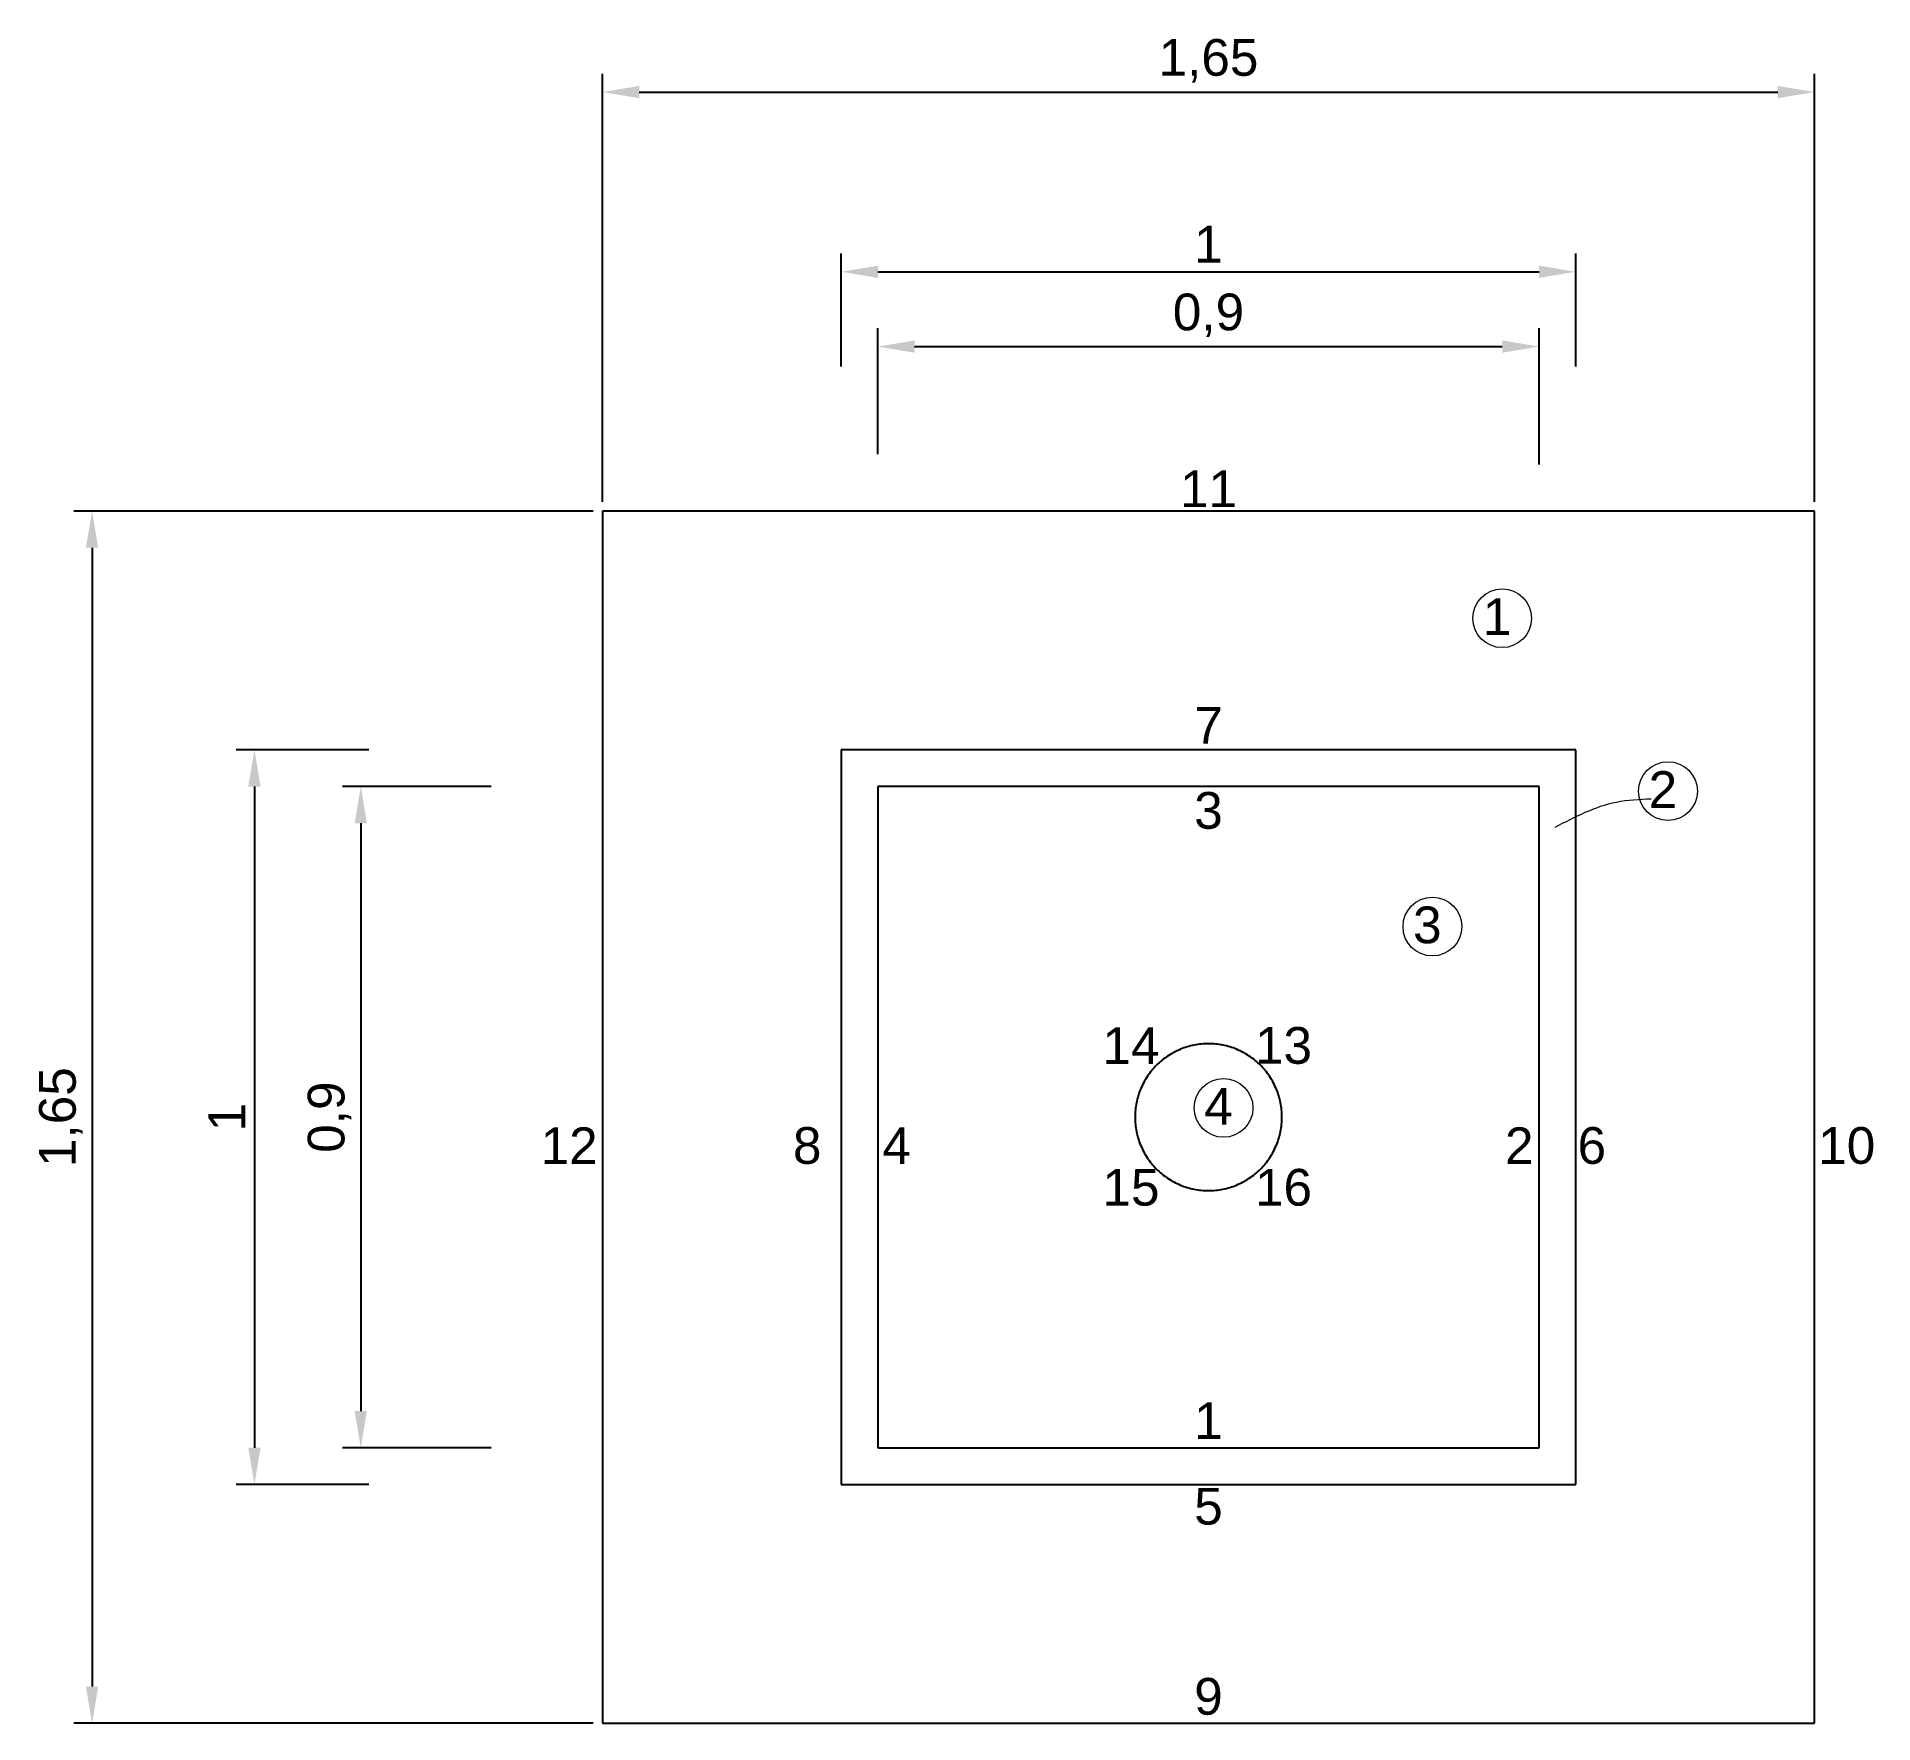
# Model space of a CAD drawing. Header units: millimetres. Extents: x -1.1 to 1.4, y -0.33 to 1.97.
import ezdxf

# ---------------------------------------------------------------- set-up
doc = ezdxf.new("R2010")
doc.units = ezdxf.units.MM
for name, color, linetype in [('1', 1, 'Continuous'), ('10', 10, 'Continuous'), ('11', 11, 'Continuous'), ('12', 12, 'Continuous'), ('13', 13, 'Continuous'), ('14', 14, 'Continuous'), ('15', 15, 'Continuous'), ('16', 16, 'Continuous'), ('2', 2, 'Continuous'), ('3', 3, 'Continuous'), ('4', 4, 'Continuous'), ('5', 5, 'Continuous'), ('6', 6, 'Continuous'), ('7', 7, 'Continuous'), ('8', 8, 'Continuous'), ('9', 9, 'Continuous')]:
    doc.layers.add(name, color=color, linetype=linetype)
doc.layers.add('DIMENSION', color=162, linetype='Continuous', lineweight=15)
doc.styles.get("Standard").update_dxf_attribs({"font": 'arial.ttf'})
doc.dimstyles.new('ISO-25', dxfattribs={"dimtxt": 2.5, "dimasz": 2.5, "dimexe": 1.25, "dimexo": 0.625, "dimtad": 1, "dimtxsty": 'Standard', "dimcen": 2.5, "dimadec": 0, "dimazin": 0, "dimtfac": 1, "dimtmove": 0, "dimatfit": 3, "dimfxl": 1, "dimarcsym": 0})

# ---------------------------------------------------------------- blocks, each defined once
blk = doc.blocks.new('*D6')
at = {"layer": 'Defpoints', "color": 0}
for p in [(1.325, 1.8953), (-0.325, 1.325), (1.325, 1.325)]:
    blk.add_point(p, dxfattribs=at)
at = {"layer": 'DIMENSION', "color": 0, "lineweight": -2}
for p, q in [((-0.325, 1.3375), (-0.325, 1.9203)), ((1.325, 1.3375), (1.325, 1.9203)), ((-0.275, 1.8953), (1.275, 1.8953))]:
    blk.add_line(p, q, dxfattribs=at)
at = {"layer": 'DIMENSION', "color": 0}
for points in [[(-0.275, 1.9036), (-0.275, 1.8869), (-0.325, 1.8953)], [(1.275, 1.8869), (1.275, 1.9036), (1.325, 1.8953)]]:
    blk.add_solid(points, dxfattribs=at)
at = {"layer": 'DIMENSION', "color": 0, "insert": (0.5, 1.9378), "char_height": 0.05, "attachment_point": 5}
blk.add_mtext('1,65', dxfattribs=at)
blk = doc.blocks.new('*D7')
at = {"layer": 'Defpoints', "color": 0}
for p in [(-0.325, 1.325), (-1.0198, -0.325), (-0.325, -0.325)]:
    blk.add_point(p, dxfattribs=at)
at = {"layer": 'DIMENSION', "color": 0, "lineweight": -2}
for p, q in [((-0.3375, 1.325), (-1.0448, 1.325)), ((-1.0198, 1.275), (-1.0198, -0.275)), ((-0.3375, -0.325), (-1.0448, -0.325))]:
    blk.add_line(p, q, dxfattribs=at)
at = {"layer": 'DIMENSION', "color": 0}
for points in [[(-1.0115, 1.275), (-1.0282, 1.275), (-1.0198, 1.325)], [(-1.0282, -0.275), (-1.0115, -0.275), (-1.0198, -0.325)]]:
    blk.add_solid(points, dxfattribs=at)
at = {"layer": 'DIMENSION', "color": 0, "insert": (-1.0624, 0.5), "char_height": 0.05, "attachment_point": 5, "rotation": 90}
blk.add_mtext('1,65', dxfattribs=at)
blk = doc.blocks.new('*D8')
at = {"layer": 'Defpoints', "color": 0}
for p in [(-0.6305, 1), (-0.7988, 0), (-0.6305, 0)]:
    blk.add_point(p, dxfattribs=at)
at = {"layer": 'DIMENSION', "color": 0, "lineweight": -2}
for p, q in [((-0.643, 1), (-0.8238, 1)), ((-0.7988, 0.95), (-0.7988, 0.05)), ((-0.643, 0), (-0.8238, 0))]:
    blk.add_line(p, q, dxfattribs=at)
at = {"layer": 'DIMENSION', "color": 0}
for points in [[(-0.7905, 0.95), (-0.8072, 0.95), (-0.7988, 1)], [(-0.8072, 0.05), (-0.7905, 0.05), (-0.7988, 0)]]:
    blk.add_solid(points, dxfattribs=at)
at = {"layer": 'DIMENSION', "color": 0, "insert": (-0.8364, 0.5), "char_height": 0.05, "attachment_point": 5, "rotation": 90}
blk.add_mtext('1', dxfattribs=at)
blk = doc.blocks.new('*D9')
at = {"layer": 'Defpoints', "color": 0}
for p in [(1, 1.6507), (0, 1.5092), (1, 1.5092)]:
    blk.add_point(p, dxfattribs=at)
at = {"layer": 'DIMENSION', "color": 0, "lineweight": -2}
for p, q in [((0, 1.5217), (0, 1.6757)), ((1, 1.5217), (1, 1.6757)), ((0.05, 1.6507), (0.95, 1.6507))]:
    blk.add_line(p, q, dxfattribs=at)
at = {"layer": 'DIMENSION', "color": 0}
for points in [[(0.05, 1.659), (0.05, 1.6424), (0, 1.6507)], [(0.95, 1.6424), (0.95, 1.659), (1, 1.6507)]]:
    blk.add_solid(points, dxfattribs=at)
at = {"layer": 'DIMENSION', "color": 0, "insert": (0.5, 1.6883), "char_height": 0.05, "attachment_point": 5}
blk.add_mtext('1', dxfattribs=at)
blk = doc.blocks.new('*D10')
at = {"layer": 'Defpoints', "color": 0}
for p in [(0.95, 1.5489), (0.05, 1.3899), (0.95, 1.3759)]:
    blk.add_point(p, dxfattribs=at)
at = {"layer": 'DIMENSION', "color": 0, "lineweight": -2}
for p, q in [((0.05, 1.4024), (0.05, 1.5739)), ((0.95, 1.3884), (0.95, 1.5739)), ((0.1, 1.5489), (0.9, 1.5489))]:
    blk.add_line(p, q, dxfattribs=at)
at = {"layer": 'DIMENSION', "color": 0}
for points in [[(0.1, 1.5572), (0.1, 1.5405), (0.05, 1.5489)], [(0.9, 1.5405), (0.9, 1.5572), (0.95, 1.5489)]]:
    blk.add_solid(points, dxfattribs=at)
at = {"layer": 'DIMENSION', "color": 0, "insert": (0.5, 1.5914), "char_height": 0.05, "attachment_point": 5}
blk.add_mtext('0,9', dxfattribs=at)
blk = doc.blocks.new('*D11')
at = {"layer": 'Defpoints', "color": 0}
for p in [(-0.4641, 0.95), (-0.654, 0.05), (-0.4641, 0.05)]:
    blk.add_point(p, dxfattribs=at)
at = {"layer": 'DIMENSION', "color": 0, "lineweight": -2}
for p, q in [((-0.4766, 0.95), (-0.679, 0.95)), ((-0.654, 0.9), (-0.654, 0.1)), ((-0.4766, 0.05), (-0.679, 0.05))]:
    blk.add_line(p, q, dxfattribs=at)
at = {"layer": 'DIMENSION', "color": 0}
for points in [[(-0.6457, 0.9), (-0.6624, 0.9), (-0.654, 0.95)], [(-0.6624, 0.1), (-0.6457, 0.1), (-0.654, 0.05)]]:
    blk.add_solid(points, dxfattribs=at)
at = {"layer": 'DIMENSION', "color": 0, "insert": (-0.6966, 0.5), "char_height": 0.05, "attachment_point": 5, "rotation": 90}
blk.add_mtext('0,9', dxfattribs=at)

msp = doc.modelspace()

# ---------------------------------------------------------------- linework, layer by layer
at = {"layer": '1'}
for p, q in [((0.05, 0.05), (0.0781, 0.05)), ((0.0781, 0.05), (0.1062, 0.05)), ((0.1062, 0.05), (0.1344, 0.05)), ((0.1344, 0.05), (0.1625, 0.05)), ((0.1625, 0.05), (0.1906, 0.05)), ((0.1906, 0.05), (0.2187, 0.05)), ((0.2187, 0.05), (0.2469, 0.05)), ((0.2469, 0.05), (0.275, 0.05)), ((0.275, 0.05), (0.3031, 0.05)), ((0.3031, 0.05), (0.3312, 0.05)), ((0.3312, 0.05), (0.3594, 0.05)), ((0.3594, 0.05), (0.3875, 0.05)), ((0.3875, 0.05), (0.4156, 0.05)), ((0.4156, 0.05), (0.4437, 0.05)), ((0.4437, 0.05), (0.4719, 0.05)), ((0.4719, 0.05), (0.5, 0.05)), ((0.5, 0.05), (0.5281, 0.05)), ((0.5281, 0.05), (0.5562, 0.05)), ((0.5562, 0.05), (0.5844, 0.05)), ((0.5844, 0.05), (0.6125, 0.05)), ((0.6125, 0.05), (0.6406, 0.05)), ((0.6406, 0.05), (0.6687, 0.05)), ((0.6687, 0.05), (0.6969, 0.05)), ((0.6969, 0.05), (0.725, 0.05)), ((0.725, 0.05), (0.7531, 0.05)), ((0.7531, 0.05), (0.7812, 0.05)), ((0.7812, 0.05), (0.8094, 0.05)), ((0.8094, 0.05), (0.8375, 0.05)), ((0.8375, 0.05), (0.8656, 0.05)), ((0.8656, 0.05), (0.8938, 0.05)), ((0.8938, 0.05), (0.9219, 0.05)), ((0.9219, 0.05), (0.95, 0.05))]:
    msp.add_line(p, q, dxfattribs=at)
at = {"layer": '10'}
for p, q in [((1.325, 1.2992), (1.325, 1.325)), ((1.325, 1.2734), (1.325, 1.2992)), ((1.325, 1.2477), (1.325, 1.2734)), ((1.325, 1.2219), (1.325, 1.2477)), ((1.325, 1.1961), (1.325, 1.2219)), ((1.325, 1.1703), (1.325, 1.1961)), ((1.325, 1.1445), (1.325, 1.1703)), ((1.325, 1.1187), (1.325, 1.1445)), ((1.325, 1.093), (1.325, 1.1187)), ((1.325, 1.0672), (1.325, 1.093)), ((1.325, 1.0414), (1.325, 1.0672)), ((1.325, 1.0156), (1.325, 1.0414)), ((1.325, 0.9898), (1.325, 1.0156)), ((1.325, 0.9641), (1.325, 0.9898)), ((1.325, 0.9383), (1.325, 0.9641)), ((1.325, 0.9125), (1.325, 0.9383)), ((1.325, 0.8867), (1.325, 0.9125)), ((1.325, 0.8609), (1.325, 0.8867)), ((1.325, 0.8352), (1.325, 0.8609)), ((1.325, 0.8094), (1.325, 0.8352)), ((1.325, 0.7836), (1.325, 0.8094)), ((1.325, 0.7578), (1.325, 0.7836)), ((1.325, 0.732), (1.325, 0.7578)), ((1.325, 0.7062), (1.325, 0.732)), ((1.325, 0.6805), (1.325, 0.7062)), ((1.325, 0.6547), (1.325, 0.6805)), ((1.325, 0.6289), (1.325, 0.6547)), ((1.325, 0.6031), (1.325, 0.6289)), ((1.325, 0.5773), (1.325, 0.6031)), ((1.325, 0.5516), (1.325, 0.5773)), ((1.325, 0.5258), (1.325, 0.5516)), ((1.325, 0.5), (1.325, 0.5258)), ((1.325, 0.4742), (1.325, 0.5)), ((1.325, 0.4484), (1.325, 0.4742)), ((1.325, 0.4227), (1.325, 0.4484)), ((1.325, 0.3969), (1.325, 0.4227)), ((1.325, 0.3711), (1.325, 0.3969)), ((1.325, 0.3453), (1.325, 0.3711)), ((1.325, 0.3195), (1.325, 0.3453)), ((1.325, 0.2937), (1.325, 0.3195)), ((1.325, 0.268), (1.325, 0.2937)), ((1.325, 0.2422), (1.325, 0.268)), ((1.325, 0.2164), (1.325, 0.2422)), ((1.325, 0.1906), (1.325, 0.2164)), ((1.325, 0.1648), (1.325, 0.1906)), ((1.325, 0.1391), (1.325, 0.1648)), ((1.325, 0.1133), (1.325, 0.1391)), ((1.325, 0.0875), (1.325, 0.1133)), ((1.325, 0.0617), (1.325, 0.0875)), ((1.325, 0.0359), (1.325, 0.0617)), ((1.325, 0.0102), (1.325, 0.0359)), ((1.325, -0.0156), (1.325, 0.0102)), ((1.325, -0.0414), (1.325, -0.0156)), ((1.325, -0.0672), (1.325, -0.0414)), ((1.325, -0.093), (1.325, -0.0672)), ((1.325, -0.1187), (1.325, -0.093)), ((1.325, -0.1445), (1.325, -0.1187)), ((1.325, -0.1703), (1.325, -0.1445)), ((1.325, -0.1961), (1.325, -0.1703)), ((1.325, -0.2219), (1.325, -0.1961)), ((1.325, -0.2477), (1.325, -0.2219)), ((1.325, -0.2734), (1.325, -0.2477)), ((1.325, -0.2992), (1.325, -0.2734)), ((1.325, -0.325), (1.325, -0.2992))]:
    msp.add_line(p, q, dxfattribs=at)
at = {"layer": '11'}
for p, q in [((-0.2992, 1.325), (-0.325, 1.325)), ((-0.2734, 1.325), (-0.2992, 1.325)), ((-0.2477, 1.325), (-0.2734, 1.325)), ((-0.2219, 1.325), (-0.2477, 1.325)), ((-0.1961, 1.325), (-0.2219, 1.325)), ((-0.1703, 1.325), (-0.1961, 1.325)), ((-0.1445, 1.325), (-0.1703, 1.325)), ((-0.1187, 1.325), (-0.1445, 1.325)), ((-0.093, 1.325), (-0.1187, 1.325)), ((-0.0672, 1.325), (-0.093, 1.325)), ((-0.0414, 1.325), (-0.0672, 1.325)), ((-0.0156, 1.325), (-0.0414, 1.325)), ((0.0102, 1.325), (-0.0156, 1.325)), ((0.0359, 1.325), (0.0102, 1.325)), ((0.0617, 1.325), (0.0359, 1.325)), ((0.0875, 1.325), (0.0617, 1.325)), ((0.1133, 1.325), (0.0875, 1.325)), ((0.1391, 1.325), (0.1133, 1.325)), ((0.1648, 1.325), (0.1391, 1.325)), ((0.1906, 1.325), (0.1648, 1.325)), ((0.2164, 1.325), (0.1906, 1.325)), ((0.2422, 1.325), (0.2164, 1.325)), ((0.268, 1.325), (0.2422, 1.325)), ((0.2937, 1.325), (0.268, 1.325)), ((0.3195, 1.325), (0.2937, 1.325)), ((0.3453, 1.325), (0.3195, 1.325)), ((0.3711, 1.325), (0.3453, 1.325)), ((0.3969, 1.325), (0.3711, 1.325)), ((0.4227, 1.325), (0.3969, 1.325)), ((0.4484, 1.325), (0.4227, 1.325)), ((0.4742, 1.325), (0.4484, 1.325)), ((0.5, 1.325), (0.4742, 1.325)), ((0.5258, 1.325), (0.5, 1.325)), ((0.5516, 1.325), (0.5258, 1.325)), ((0.5773, 1.325), (0.5516, 1.325)), ((0.6031, 1.325), (0.5773, 1.325)), ((0.6289, 1.325), (0.6031, 1.325)), ((0.6547, 1.325), (0.6289, 1.325)), ((0.6805, 1.325), (0.6547, 1.325)), ((0.7062, 1.325), (0.6805, 1.325)), ((0.732, 1.325), (0.7062, 1.325)), ((0.7578, 1.325), (0.732, 1.325)), ((0.7836, 1.325), (0.7578, 1.325)), ((0.8094, 1.325), (0.7836, 1.325)), ((0.8352, 1.325), (0.8094, 1.325)), ((0.8609, 1.325), (0.8352, 1.325)), ((0.8867, 1.325), (0.8609, 1.325)), ((0.9125, 1.325), (0.8867, 1.325)), ((0.9383, 1.325), (0.9125, 1.325)), ((0.9641, 1.325), (0.9383, 1.325)), ((0.9898, 1.325), (0.9641, 1.325)), ((1.0156, 1.325), (0.9898, 1.325)), ((1.0414, 1.325), (1.0156, 1.325)), ((1.0672, 1.325), (1.0414, 1.325)), ((1.093, 1.325), (1.0672, 1.325)), ((1.1187, 1.325), (1.093, 1.325)), ((1.1445, 1.325), (1.1187, 1.325)), ((1.1703, 1.325), (1.1445, 1.325)), ((1.1961, 1.325), (1.1703, 1.325)), ((1.2219, 1.325), (1.1961, 1.325)), ((1.2477, 1.325), (1.2219, 1.325)), ((1.2734, 1.325), (1.2477, 1.325)), ((1.2992, 1.325), (1.2734, 1.325)), ((1.325, 1.325), (1.2992, 1.325))]:
    msp.add_line(p, q, dxfattribs=at)
at = {"layer": '12'}
for p, q in [((-0.325, 1.325), (-0.325, 1.2992)), ((-0.325, 1.2992), (-0.325, 1.2734)), ((-0.325, 1.2734), (-0.325, 1.2477)), ((-0.325, 1.2477), (-0.325, 1.2219)), ((-0.325, 1.2219), (-0.325, 1.1961)), ((-0.325, 1.1961), (-0.325, 1.1703)), ((-0.325, 1.1703), (-0.325, 1.1445)), ((-0.325, 1.1445), (-0.325, 1.1187)), ((-0.325, 1.1187), (-0.325, 1.093)), ((-0.325, 1.093), (-0.325, 1.0672)), ((-0.325, 1.0672), (-0.325, 1.0414)), ((-0.325, 1.0414), (-0.325, 1.0156)), ((-0.325, 1.0156), (-0.325, 0.9898)), ((-0.325, 0.9898), (-0.325, 0.9641)), ((-0.325, 0.9641), (-0.325, 0.9383)), ((-0.325, 0.9383), (-0.325, 0.9125)), ((-0.325, 0.9125), (-0.325, 0.8867)), ((-0.325, 0.8867), (-0.325, 0.8609)), ((-0.325, 0.8609), (-0.325, 0.8352)), ((-0.325, 0.8352), (-0.325, 0.8094)), ((-0.325, 0.8094), (-0.325, 0.7836)), ((-0.325, 0.7836), (-0.325, 0.7578)), ((-0.325, 0.7578), (-0.325, 0.732)), ((-0.325, 0.732), (-0.325, 0.7062)), ((-0.325, 0.7062), (-0.325, 0.6805)), ((-0.325, 0.6805), (-0.325, 0.6547)), ((-0.325, 0.6547), (-0.325, 0.6289)), ((-0.325, 0.6289), (-0.325, 0.6031)), ((-0.325, 0.6031), (-0.325, 0.5773)), ((-0.325, 0.5773), (-0.325, 0.5516)), ((-0.325, 0.5516), (-0.325, 0.5258)), ((-0.325, 0.5258), (-0.325, 0.5)), ((-0.325, 0.5), (-0.325, 0.4742)), ((-0.325, 0.4742), (-0.325, 0.4484)), ((-0.325, 0.4484), (-0.325, 0.4227)), ((-0.325, 0.4227), (-0.325, 0.3969)), ((-0.325, 0.3969), (-0.325, 0.3711)), ((-0.325, 0.3711), (-0.325, 0.3453)), ((-0.325, 0.3453), (-0.325, 0.3195)), ((-0.325, 0.3195), (-0.325, 0.2937)), ((-0.325, 0.2937), (-0.325, 0.268)), ((-0.325, 0.268), (-0.325, 0.2422)), ((-0.325, 0.2422), (-0.325, 0.2164)), ((-0.325, 0.2164), (-0.325, 0.1906)), ((-0.325, 0.1906), (-0.325, 0.1648)), ((-0.325, 0.1648), (-0.325, 0.1391)), ((-0.325, 0.1391), (-0.325, 0.1133)), ((-0.325, 0.1133), (-0.325, 0.0875)), ((-0.325, 0.0875), (-0.325, 0.0617)), ((-0.325, 0.0617), (-0.325, 0.0359)), ((-0.325, 0.0359), (-0.325, 0.0102)), ((-0.325, 0.0102), (-0.325, -0.0156)), ((-0.325, -0.0156), (-0.325, -0.0414)), ((-0.325, -0.0414), (-0.325, -0.0672)), ((-0.325, -0.0672), (-0.325, -0.093)), ((-0.325, -0.093), (-0.325, -0.1187)), ((-0.325, -0.1187), (-0.325, -0.1445)), ((-0.325, -0.1445), (-0.325, -0.1703)), ((-0.325, -0.1703), (-0.325, -0.1961)), ((-0.325, -0.1961), (-0.325, -0.2219)), ((-0.325, -0.2219), (-0.325, -0.2477)), ((-0.325, -0.2477), (-0.325, -0.2734)), ((-0.325, -0.2734), (-0.325, -0.2992)), ((-0.325, -0.2992), (-0.325, -0.325))]:
    msp.add_line(p, q, dxfattribs=at)
at = {"layer": '13'}
for p, q in [((0.5025, 0.6), (0.5, 0.6)), ((0.5049, 0.5999), (0.5025, 0.6)), ((0.5074, 0.5997), (0.5049, 0.5999)), ((0.5098, 0.5995), (0.5074, 0.5997)), ((0.5122, 0.5992), (0.5098, 0.5995)), ((0.5147, 0.5989), (0.5122, 0.5992)), ((0.5171, 0.5985), (0.5147, 0.5989)), ((0.5195, 0.5981), (0.5171, 0.5985)), ((0.5219, 0.5976), (0.5195, 0.5981)), ((0.5243, 0.597), (0.5219, 0.5976)), ((0.5267, 0.5964), (0.5243, 0.597)), ((0.529, 0.5957), (0.5267, 0.5964)), ((0.5314, 0.595), (0.529, 0.5957)), ((0.5337, 0.5942), (0.5314, 0.595)), ((0.536, 0.5933), (0.5337, 0.5942)), ((0.5383, 0.5924), (0.536, 0.5933)), ((0.5405, 0.5914), (0.5383, 0.5924)), ((0.5428, 0.5904), (0.5405, 0.5914)), ((0.545, 0.5893), (0.5428, 0.5904)), ((0.5471, 0.5882), (0.545, 0.5893)), ((0.5493, 0.587), (0.5471, 0.5882)), ((0.5514, 0.5858), (0.5493, 0.587)), ((0.5535, 0.5845), (0.5514, 0.5858)), ((0.5556, 0.5831), (0.5535, 0.5845)), ((0.5576, 0.5818), (0.5556, 0.5831)), ((0.5596, 0.5803), (0.5576, 0.5818)), ((0.5615, 0.5788), (0.5596, 0.5803)), ((0.5634, 0.5773), (0.5615, 0.5788)), ((0.5653, 0.5757), (0.5634, 0.5773)), ((0.5672, 0.5741), (0.5653, 0.5757)), ((0.569, 0.5724), (0.5672, 0.5741)), ((0.5707, 0.5707), (0.569, 0.5724)), ((0.5724, 0.569), (0.5707, 0.5707)), ((0.5741, 0.5672), (0.5724, 0.569)), ((0.5757, 0.5653), (0.5741, 0.5672)), ((0.5773, 0.5634), (0.5757, 0.5653)), ((0.5788, 0.5615), (0.5773, 0.5634)), ((0.5803, 0.5596), (0.5788, 0.5615)), ((0.5818, 0.5576), (0.5803, 0.5596)), ((0.5831, 0.5556), (0.5818, 0.5576)), ((0.5845, 0.5535), (0.5831, 0.5556)), ((0.5858, 0.5514), (0.5845, 0.5535)), ((0.587, 0.5493), (0.5858, 0.5514)), ((0.5882, 0.5471), (0.587, 0.5493)), ((0.5893, 0.545), (0.5882, 0.5471)), ((0.5904, 0.5428), (0.5893, 0.545)), ((0.5914, 0.5405), (0.5904, 0.5428)), ((0.5924, 0.5383), (0.5914, 0.5405)), ((0.5933, 0.536), (0.5924, 0.5383)), ((0.5942, 0.5337), (0.5933, 0.536)), ((0.595, 0.5314), (0.5942, 0.5337)), ((0.5957, 0.529), (0.595, 0.5314)), ((0.5964, 0.5267), (0.5957, 0.529)), ((0.597, 0.5243), (0.5964, 0.5267)), ((0.5976, 0.5219), (0.597, 0.5243)), ((0.5981, 0.5195), (0.5976, 0.5219)), ((0.5985, 0.5171), (0.5981, 0.5195)), ((0.5989, 0.5147), (0.5985, 0.5171)), ((0.5992, 0.5122), (0.5989, 0.5147)), ((0.5995, 0.5098), (0.5992, 0.5122)), ((0.5997, 0.5074), (0.5995, 0.5098)), ((0.5999, 0.5049), (0.5997, 0.5074)), ((0.6, 0.5025), (0.5999, 0.5049)), ((0.6, 0.5), (0.6, 0.5025))]:
    msp.add_line(p, q, dxfattribs=at)
at = {"layer": '14'}
for p, q in [((0.4347, 0.5757), (0.4328, 0.5741)), ((0.4366, 0.5773), (0.4347, 0.5757)), ((0.4385, 0.5788), (0.4366, 0.5773)), ((0.4404, 0.5803), (0.4385, 0.5788)), ((0.4424, 0.5818), (0.4404, 0.5803)), ((0.4444, 0.5831), (0.4424, 0.5818)), ((0.4465, 0.5845), (0.4444, 0.5831)), ((0.4486, 0.5858), (0.4465, 0.5845)), ((0.4507, 0.587), (0.4486, 0.5858)), ((0.4529, 0.5882), (0.4507, 0.587)), ((0.455, 0.5893), (0.4529, 0.5882)), ((0.4572, 0.5904), (0.455, 0.5893)), ((0.4595, 0.5914), (0.4572, 0.5904)), ((0.4617, 0.5924), (0.4595, 0.5914)), ((0.464, 0.5933), (0.4617, 0.5924)), ((0.4663, 0.5942), (0.464, 0.5933)), ((0.4686, 0.595), (0.4663, 0.5942)), ((0.471, 0.5957), (0.4686, 0.595)), ((0.4733, 0.5964), (0.471, 0.5957)), ((0.4757, 0.597), (0.4733, 0.5964)), ((0.4781, 0.5976), (0.4757, 0.597)), ((0.4805, 0.5981), (0.4781, 0.5976)), ((0.4829, 0.5985), (0.4805, 0.5981)), ((0.4853, 0.5989), (0.4829, 0.5985)), ((0.4878, 0.5992), (0.4853, 0.5989)), ((0.4902, 0.5995), (0.4878, 0.5992)), ((0.4926, 0.5997), (0.4902, 0.5995)), ((0.4951, 0.5999), (0.4926, 0.5997)), ((0.4975, 0.6), (0.4951, 0.5999)), ((0.5, 0.6), (0.4975, 0.6)), ((0.4142, 0.5514), (0.413, 0.5493)), ((0.4155, 0.5535), (0.4142, 0.5514)), ((0.4169, 0.5556), (0.4155, 0.5535)), ((0.4182, 0.5576), (0.4169, 0.5556)), ((0.4197, 0.5596), (0.4182, 0.5576)), ((0.4212, 0.5615), (0.4197, 0.5596)), ((0.4227, 0.5634), (0.4212, 0.5615)), ((0.4243, 0.5653), (0.4227, 0.5634)), ((0.4259, 0.5672), (0.4243, 0.5653)), ((0.4276, 0.569), (0.4259, 0.5672)), ((0.4293, 0.5707), (0.4276, 0.569)), ((0.431, 0.5724), (0.4293, 0.5707)), ((0.4328, 0.5741), (0.431, 0.5724)), ((0.4036, 0.5267), (0.403, 0.5243)), ((0.4043, 0.529), (0.4036, 0.5267)), ((0.405, 0.5314), (0.4043, 0.529)), ((0.4058, 0.5337), (0.405, 0.5314)), ((0.4067, 0.536), (0.4058, 0.5337)), ((0.4076, 0.5383), (0.4067, 0.536)), ((0.4086, 0.5405), (0.4076, 0.5383)), ((0.4096, 0.5428), (0.4086, 0.5405)), ((0.4107, 0.545), (0.4096, 0.5428)), ((0.4118, 0.5471), (0.4107, 0.545)), ((0.413, 0.5493), (0.4118, 0.5471)), ((0.4001, 0.5049), (0.4, 0.5025)), ((0.4, 0.5025), (0.4, 0.5)), ((0.4003, 0.5074), (0.4001, 0.5049)), ((0.4005, 0.5098), (0.4003, 0.5074)), ((0.4008, 0.5122), (0.4005, 0.5098)), ((0.4011, 0.5147), (0.4008, 0.5122)), ((0.4015, 0.5171), (0.4011, 0.5147)), ((0.4019, 0.5195), (0.4015, 0.5171)), ((0.4024, 0.5219), (0.4019, 0.5195)), ((0.403, 0.5243), (0.4024, 0.5219))]:
    msp.add_line(p, q, dxfattribs=at)
at = {"layer": '15'}
for p, q in [((0.4, 0.5), (0.4, 0.4975)), ((0.4, 0.4975), (0.4001, 0.4951)), ((0.4001, 0.4951), (0.4003, 0.4926)), ((0.4003, 0.4926), (0.4005, 0.4902)), ((0.4005, 0.4902), (0.4008, 0.4878)), ((0.4008, 0.4878), (0.4011, 0.4853)), ((0.4011, 0.4853), (0.4015, 0.4829)), ((0.4015, 0.4829), (0.4019, 0.4805)), ((0.4019, 0.4805), (0.4024, 0.4781)), ((0.4024, 0.4781), (0.403, 0.4757)), ((0.403, 0.4757), (0.4036, 0.4733)), ((0.4036, 0.4733), (0.4043, 0.471)), ((0.4043, 0.471), (0.405, 0.4686)), ((0.405, 0.4686), (0.4058, 0.4663)), ((0.4058, 0.4663), (0.4067, 0.464)), ((0.4067, 0.464), (0.4076, 0.4617)), ((0.4076, 0.4617), (0.4086, 0.4595)), ((0.4086, 0.4595), (0.4096, 0.4572)), ((0.4096, 0.4572), (0.4107, 0.455)), ((0.4107, 0.455), (0.4118, 0.4529)), ((0.4118, 0.4529), (0.413, 0.4507)), ((0.413, 0.4507), (0.4142, 0.4486)), ((0.4142, 0.4486), (0.4155, 0.4465)), ((0.4155, 0.4465), (0.4169, 0.4444)), ((0.4169, 0.4444), (0.4182, 0.4424)), ((0.4182, 0.4424), (0.4197, 0.4404)), ((0.4197, 0.4404), (0.4212, 0.4385)), ((0.4212, 0.4385), (0.4227, 0.4366)), ((0.4227, 0.4366), (0.4243, 0.4347)), ((0.4243, 0.4347), (0.4259, 0.4328)), ((0.4259, 0.4328), (0.4276, 0.431)), ((0.4276, 0.431), (0.4293, 0.4293)), ((0.4293, 0.4293), (0.431, 0.4276)), ((0.431, 0.4276), (0.4328, 0.4259)), ((0.4328, 0.4259), (0.4347, 0.4243)), ((0.4347, 0.4243), (0.4366, 0.4227)), ((0.4366, 0.4227), (0.4385, 0.4212)), ((0.4385, 0.4212), (0.4404, 0.4197)), ((0.4404, 0.4197), (0.4424, 0.4182)), ((0.4424, 0.4182), (0.4444, 0.4169)), ((0.4444, 0.4169), (0.4465, 0.4155)), ((0.4465, 0.4155), (0.4486, 0.4142)), ((0.4486, 0.4142), (0.4507, 0.413)), ((0.4507, 0.413), (0.4529, 0.4118)), ((0.4529, 0.4118), (0.455, 0.4107)), ((0.455, 0.4107), (0.4572, 0.4096)), ((0.4572, 0.4096), (0.4595, 0.4086)), ((0.4595, 0.4086), (0.4617, 0.4076)), ((0.4617, 0.4076), (0.464, 0.4067)), ((0.464, 0.4067), (0.4663, 0.4058)), ((0.4663, 0.4058), (0.4686, 0.405)), ((0.4686, 0.405), (0.471, 0.4043)), ((0.471, 0.4043), (0.4733, 0.4036)), ((0.4733, 0.4036), (0.4757, 0.403)), ((0.4757, 0.403), (0.4781, 0.4024)), ((0.4781, 0.4024), (0.4805, 0.4019)), ((0.4805, 0.4019), (0.4829, 0.4015)), ((0.4829, 0.4015), (0.4853, 0.4011)), ((0.4853, 0.4011), (0.4878, 0.4008)), ((0.4878, 0.4008), (0.4902, 0.4005)), ((0.4902, 0.4005), (0.4926, 0.4003)), ((0.4926, 0.4003), (0.4951, 0.4001)), ((0.4951, 0.4001), (0.4975, 0.4)), ((0.4975, 0.4), (0.5, 0.4))]:
    msp.add_line(p, q, dxfattribs=at)
at = {"layer": '16'}
for p, q in [((0.5964, 0.4733), (0.597, 0.4757)), ((0.597, 0.4757), (0.5976, 0.4781)), ((0.5976, 0.4781), (0.5981, 0.4805)), ((0.5981, 0.4805), (0.5985, 0.4829)), ((0.5985, 0.4829), (0.5989, 0.4853)), ((0.5989, 0.4853), (0.5992, 0.4878)), ((0.5992, 0.4878), (0.5995, 0.4902)), ((0.5995, 0.4902), (0.5997, 0.4926)), ((0.5997, 0.4926), (0.5999, 0.4951)), ((0.5999, 0.4951), (0.6, 0.4975)), ((0.6, 0.4975), (0.6, 0.5)), ((0.5858, 0.4486), (0.587, 0.4507)), ((0.587, 0.4507), (0.5882, 0.4529)), ((0.5882, 0.4529), (0.5893, 0.455)), ((0.5893, 0.455), (0.5904, 0.4572)), ((0.5904, 0.4572), (0.5914, 0.4595)), ((0.5914, 0.4595), (0.5924, 0.4617)), ((0.5924, 0.4617), (0.5933, 0.464)), ((0.5933, 0.464), (0.5942, 0.4663)), ((0.5942, 0.4663), (0.595, 0.4686)), ((0.595, 0.4686), (0.5957, 0.471)), ((0.5957, 0.471), (0.5964, 0.4733)), ((0.5653, 0.4243), (0.5672, 0.4259)), ((0.5672, 0.4259), (0.569, 0.4276)), ((0.569, 0.4276), (0.5707, 0.4293)), ((0.5707, 0.4293), (0.5724, 0.431)), ((0.5724, 0.431), (0.5741, 0.4328)), ((0.5741, 0.4328), (0.5757, 0.4347)), ((0.5757, 0.4347), (0.5773, 0.4366)), ((0.5773, 0.4366), (0.5788, 0.4385)), ((0.5788, 0.4385), (0.5803, 0.4404)), ((0.5803, 0.4404), (0.5818, 0.4424)), ((0.5818, 0.4424), (0.5831, 0.4444)), ((0.5831, 0.4444), (0.5845, 0.4465)), ((0.5845, 0.4465), (0.5858, 0.4486)), ((0.5, 0.4), (0.5025, 0.4)), ((0.5025, 0.4), (0.5049, 0.4001)), ((0.5049, 0.4001), (0.5074, 0.4003)), ((0.5074, 0.4003), (0.5098, 0.4005)), ((0.5098, 0.4005), (0.5122, 0.4008)), ((0.5122, 0.4008), (0.5147, 0.4011)), ((0.5147, 0.4011), (0.5171, 0.4015)), ((0.5171, 0.4015), (0.5195, 0.4019)), ((0.5195, 0.4019), (0.5219, 0.4024)), ((0.5219, 0.4024), (0.5243, 0.403)), ((0.5243, 0.403), (0.5267, 0.4036)), ((0.5267, 0.4036), (0.529, 0.4043)), ((0.529, 0.4043), (0.5314, 0.405)), ((0.5314, 0.405), (0.5337, 0.4058)), ((0.5337, 0.4058), (0.536, 0.4067)), ((0.536, 0.4067), (0.5383, 0.4076)), ((0.5383, 0.4076), (0.5405, 0.4086)), ((0.5405, 0.4086), (0.5428, 0.4096)), ((0.5428, 0.4096), (0.545, 0.4107)), ((0.545, 0.4107), (0.5471, 0.4118)), ((0.5471, 0.4118), (0.5493, 0.413)), ((0.5493, 0.413), (0.5514, 0.4142)), ((0.5514, 0.4142), (0.5535, 0.4155)), ((0.5535, 0.4155), (0.5556, 0.4169)), ((0.5556, 0.4169), (0.5576, 0.4182)), ((0.5576, 0.4182), (0.5596, 0.4197)), ((0.5596, 0.4197), (0.5615, 0.4212)), ((0.5615, 0.4212), (0.5634, 0.4227)), ((0.5634, 0.4227), (0.5653, 0.4243))]:
    msp.add_line(p, q, dxfattribs=at)
at = {"layer": '2'}
for p, q in [((0.95, 0.9219), (0.95, 0.95)), ((0.95, 0.8938), (0.95, 0.9219)), ((0.95, 0.8656), (0.95, 0.8938)), ((0.95, 0.8375), (0.95, 0.8656)), ((0.95, 0.8094), (0.95, 0.8375)), ((0.95, 0.7812), (0.95, 0.8094)), ((0.95, 0.7531), (0.95, 0.7812)), ((0.95, 0.725), (0.95, 0.7531)), ((0.95, 0.6969), (0.95, 0.725)), ((0.95, 0.6687), (0.95, 0.6969)), ((0.95, 0.6406), (0.95, 0.6687)), ((0.95, 0.6125), (0.95, 0.6406)), ((0.95, 0.5844), (0.95, 0.6125)), ((0.95, 0.5562), (0.95, 0.5844)), ((0.95, 0.5281), (0.95, 0.5562)), ((0.95, 0.5), (0.95, 0.5281)), ((0.95, 0.4719), (0.95, 0.5)), ((0.95, 0.4437), (0.95, 0.4719)), ((0.95, 0.4156), (0.95, 0.4437)), ((0.95, 0.3875), (0.95, 0.4156)), ((0.95, 0.3594), (0.95, 0.3875)), ((0.95, 0.3312), (0.95, 0.3594)), ((0.95, 0.3031), (0.95, 0.3312)), ((0.95, 0.275), (0.95, 0.3031)), ((0.95, 0.2469), (0.95, 0.275)), ((0.95, 0.2187), (0.95, 0.2469)), ((0.95, 0.1906), (0.95, 0.2187)), ((0.95, 0.1625), (0.95, 0.1906)), ((0.95, 0.1344), (0.95, 0.1625)), ((0.95, 0.1062), (0.95, 0.1344)), ((0.95, 0.0781), (0.95, 0.1062)), ((0.95, 0.05), (0.95, 0.0781))]:
    msp.add_line(p, q, dxfattribs=at)
at = {"layer": '3'}
for p, q in [((0.0781, 0.95), (0.05, 0.95)), ((0.1062, 0.95), (0.0781, 0.95)), ((0.1344, 0.95), (0.1062, 0.95)), ((0.1625, 0.95), (0.1344, 0.95)), ((0.1906, 0.95), (0.1625, 0.95)), ((0.2187, 0.95), (0.1906, 0.95)), ((0.2469, 0.95), (0.2187, 0.95)), ((0.275, 0.95), (0.2469, 0.95)), ((0.3031, 0.95), (0.275, 0.95)), ((0.3312, 0.95), (0.3031, 0.95)), ((0.3594, 0.95), (0.3312, 0.95)), ((0.3875, 0.95), (0.3594, 0.95)), ((0.4156, 0.95), (0.3875, 0.95)), ((0.4437, 0.95), (0.4156, 0.95)), ((0.4719, 0.95), (0.4437, 0.95)), ((0.5, 0.95), (0.4719, 0.95)), ((0.5281, 0.95), (0.5, 0.95)), ((0.5562, 0.95), (0.5281, 0.95)), ((0.5844, 0.95), (0.5562, 0.95)), ((0.6125, 0.95), (0.5844, 0.95)), ((0.6406, 0.95), (0.6125, 0.95)), ((0.6687, 0.95), (0.6406, 0.95)), ((0.6969, 0.95), (0.6687, 0.95)), ((0.725, 0.95), (0.6969, 0.95)), ((0.7531, 0.95), (0.725, 0.95)), ((0.7812, 0.95), (0.7531, 0.95)), ((0.8094, 0.95), (0.7812, 0.95)), ((0.8375, 0.95), (0.8094, 0.95)), ((0.8656, 0.95), (0.8375, 0.95)), ((0.8938, 0.95), (0.8656, 0.95)), ((0.9219, 0.95), (0.8938, 0.95)), ((0.95, 0.95), (0.9219, 0.95))]:
    msp.add_line(p, q, dxfattribs=at)
at = {"layer": '4'}
for p, q in [((0.05, 0.95), (0.05, 0.9219)), ((0.05, 0.9219), (0.05, 0.8938)), ((0.05, 0.8938), (0.05, 0.8656)), ((0.05, 0.8656), (0.05, 0.8375)), ((0.05, 0.8375), (0.05, 0.8094)), ((0.05, 0.8094), (0.05, 0.7812)), ((0.05, 0.7812), (0.05, 0.7531)), ((0.05, 0.7531), (0.05, 0.725)), ((0.05, 0.725), (0.05, 0.6969)), ((0.05, 0.6969), (0.05, 0.6687)), ((0.05, 0.6687), (0.05, 0.6406)), ((0.05, 0.6406), (0.05, 0.6125)), ((0.05, 0.6125), (0.05, 0.5844)), ((0.05, 0.5844), (0.05, 0.5562)), ((0.05, 0.5562), (0.05, 0.5281)), ((0.05, 0.5281), (0.05, 0.5)), ((0.05, 0.5), (0.05, 0.4719)), ((0.05, 0.4719), (0.05, 0.4437)), ((0.05, 0.4437), (0.05, 0.4156)), ((0.05, 0.4156), (0.05, 0.3875)), ((0.05, 0.3875), (0.05, 0.3594)), ((0.05, 0.3594), (0.05, 0.3312)), ((0.05, 0.3312), (0.05, 0.3031)), ((0.05, 0.3031), (0.05, 0.275)), ((0.05, 0.275), (0.05, 0.2469)), ((0.05, 0.2469), (0.05, 0.2187)), ((0.05, 0.2187), (0.05, 0.1906)), ((0.05, 0.1906), (0.05, 0.1625)), ((0.05, 0.1625), (0.05, 0.1344)), ((0.05, 0.1344), (0.05, 0.1062)), ((0.05, 0.1062), (0.05, 0.0781)), ((0.05, 0.0781), (0.05, 0.05))]:
    msp.add_line(p, q, dxfattribs=at)
at = {"layer": '5'}
for p, q in [((0, 0), (0.0312, 0)), ((0.0312, 0), (0.0625, 0)), ((0.0625, 0), (0.0937, 0)), ((0.0937, 0), (0.125, 0)), ((0.125, 0), (0.1562, 0)), ((0.1562, 0), (0.1875, 0)), ((0.1875, 0), (0.2187, 0)), ((0.2187, 0), (0.25, 0)), ((0.25, 0), (0.2812, 0)), ((0.2812, 0), (0.3125, 0)), ((0.3125, 0), (0.3437, 0)), ((0.3437, 0), (0.375, 0)), ((0.375, 0), (0.4062, 0)), ((0.4062, 0), (0.4375, 0)), ((0.4375, 0), (0.4687, 0)), ((0.4687, 0), (0.5, 0)), ((0.5, 0), (0.5312, 0)), ((0.5312, 0), (0.5625, 0)), ((0.5625, 0), (0.5937, 0)), ((0.5937, 0), (0.625, 0)), ((0.625, 0), (0.6562, 0)), ((0.6562, 0), (0.6875, 0)), ((0.6875, 0), (0.7187, 0)), ((0.7187, 0), (0.75, 0)), ((0.75, 0), (0.7812, 0)), ((0.7812, 0), (0.8125, 0)), ((0.8125, 0), (0.8438, 0)), ((0.8438, 0), (0.875, 0)), ((0.875, 0), (0.9062, 0)), ((0.9062, 0), (0.9375, 0)), ((0.9375, 0), (0.9688, 0)), ((0.9688, 0), (1, 0))]:
    msp.add_line(p, q, dxfattribs=at)
at = {"layer": '6'}
for p, q in [((1, 0.9688), (1, 1)), ((1, 0.9375), (1, 0.9688)), ((1, 0.9062), (1, 0.9375)), ((1, 0.875), (1, 0.9062)), ((1, 0.8438), (1, 0.875)), ((1, 0.8125), (1, 0.8438)), ((1, 0.7812), (1, 0.8125)), ((1, 0.75), (1, 0.7812)), ((1, 0.7187), (1, 0.75)), ((1, 0.6875), (1, 0.7187)), ((1, 0.6562), (1, 0.6875)), ((1, 0.625), (1, 0.6562)), ((1, 0.5937), (1, 0.625)), ((1, 0.5625), (1, 0.5937)), ((1, 0.5312), (1, 0.5625)), ((1, 0.5), (1, 0.5312)), ((1, 0.4687), (1, 0.5)), ((1, 0.4375), (1, 0.4687)), ((1, 0.4062), (1, 0.4375)), ((1, 0.375), (1, 0.4062)), ((1, 0.3437), (1, 0.375)), ((1, 0.3125), (1, 0.3437)), ((1, 0.2812), (1, 0.3125)), ((1, 0.25), (1, 0.2812)), ((1, 0.2187), (1, 0.25)), ((1, 0.1875), (1, 0.2187)), ((1, 0.1562), (1, 0.1875)), ((1, 0.125), (1, 0.1562)), ((1, 0.0937), (1, 0.125)), ((1, 0.0625), (1, 0.0937)), ((1, 0.0312), (1, 0.0625)), ((1, 0), (1, 0.0312))]:
    msp.add_line(p, q, dxfattribs=at)
at = {"layer": '7'}
for p, q in [((0.0312, 1), (0, 1)), ((0.0625, 1), (0.0312, 1)), ((0.0937, 1), (0.0625, 1)), ((0.125, 1), (0.0937, 1)), ((0.1562, 1), (0.125, 1)), ((0.1875, 1), (0.1562, 1)), ((0.2187, 1), (0.1875, 1)), ((0.25, 1), (0.2187, 1)), ((0.2812, 1), (0.25, 1)), ((0.3125, 1), (0.2812, 1)), ((0.3437, 1), (0.3125, 1)), ((0.375, 1), (0.3437, 1)), ((0.4062, 1), (0.375, 1)), ((0.4375, 1), (0.4062, 1)), ((0.4687, 1), (0.4375, 1)), ((0.5, 1), (0.4687, 1)), ((0.5312, 1), (0.5, 1)), ((0.5625, 1), (0.5312, 1)), ((0.5937, 1), (0.5625, 1)), ((0.625, 1), (0.5937, 1)), ((0.6562, 1), (0.625, 1)), ((0.6875, 1), (0.6562, 1)), ((0.7187, 1), (0.6875, 1)), ((0.75, 1), (0.7187, 1)), ((0.7812, 1), (0.75, 1)), ((0.8125, 1), (0.7812, 1)), ((0.8438, 1), (0.8125, 1)), ((0.875, 1), (0.8438, 1)), ((0.9062, 1), (0.875, 1)), ((0.9375, 1), (0.9062, 1)), ((0.9688, 1), (0.9375, 1)), ((1, 1), (0.9688, 1))]:
    msp.add_line(p, q, dxfattribs=at)
at = {"layer": '8'}
for p, q in [((0, 1), (0, 0.9688)), ((0, 0.9688), (0, 0.9375)), ((0, 0.9375), (0, 0.9062)), ((0, 0.9062), (0, 0.875)), ((0, 0.875), (0, 0.8438)), ((0, 0.8438), (0, 0.8125)), ((0, 0.8125), (0, 0.7812)), ((0, 0.7812), (0, 0.75)), ((0, 0.75), (0, 0.7187)), ((0, 0.7187), (0, 0.6875)), ((0, 0.6875), (0, 0.6562)), ((0, 0.6562), (0, 0.625)), ((0, 0.625), (0, 0.5937)), ((0, 0.5937), (0, 0.5625)), ((0, 0.5625), (0, 0.5312)), ((0, 0.5312), (0, 0.5)), ((0, 0.5), (0, 0.4687)), ((0, 0.4687), (0, 0.4375)), ((0, 0.4375), (0, 0.4062)), ((0, 0.4062), (0, 0.375)), ((0, 0.375), (0, 0.3437)), ((0, 0.3437), (0, 0.3125)), ((0, 0.3125), (0, 0.2812)), ((0, 0.2812), (0, 0.25)), ((0, 0.25), (0, 0.2187)), ((0, 0.2187), (0, 0.1875)), ((0, 0.1875), (0, 0.1562)), ((0, 0.1562), (0, 0.125)), ((0, 0.125), (0, 0.0937)), ((0, 0.0937), (0, 0.0625)), ((0, 0.0625), (0, 0.0312)), ((0, 0.0312), (0, 0))]:
    msp.add_line(p, q, dxfattribs=at)
at = {"layer": '9'}
for p, q in [((-0.325, -0.325), (-0.2992, -0.325)), ((-0.2992, -0.325), (-0.2734, -0.325)), ((-0.2734, -0.325), (-0.2477, -0.325)), ((-0.2477, -0.325), (-0.2219, -0.325)), ((-0.2219, -0.325), (-0.1961, -0.325)), ((-0.1961, -0.325), (-0.1703, -0.325)), ((-0.1703, -0.325), (-0.1445, -0.325)), ((-0.1445, -0.325), (-0.1187, -0.325)), ((-0.1187, -0.325), (-0.093, -0.325)), ((-0.093, -0.325), (-0.0672, -0.325)), ((-0.0672, -0.325), (-0.0414, -0.325)), ((-0.0414, -0.325), (-0.0156, -0.325)), ((-0.0156, -0.325), (0.0102, -0.325)), ((0.0102, -0.325), (0.0359, -0.325)), ((0.0359, -0.325), (0.0617, -0.325)), ((0.0617, -0.325), (0.0875, -0.325)), ((0.0875, -0.325), (0.1133, -0.325)), ((0.1133, -0.325), (0.1391, -0.325)), ((0.1391, -0.325), (0.1648, -0.325)), ((0.1648, -0.325), (0.1906, -0.325)), ((0.1906, -0.325), (0.2164, -0.325)), ((0.2164, -0.325), (0.2422, -0.325)), ((0.2422, -0.325), (0.268, -0.325)), ((0.268, -0.325), (0.2937, -0.325)), ((0.2937, -0.325), (0.3195, -0.325)), ((0.3195, -0.325), (0.3453, -0.325)), ((0.3453, -0.325), (0.3711, -0.325)), ((0.3711, -0.325), (0.3969, -0.325)), ((0.3969, -0.325), (0.4227, -0.325)), ((0.4227, -0.325), (0.4484, -0.325)), ((0.4484, -0.325), (0.4742, -0.325)), ((0.4742, -0.325), (0.5, -0.325)), ((0.5, -0.325), (0.5258, -0.325)), ((0.5258, -0.325), (0.5516, -0.325)), ((0.5516, -0.325), (0.5773, -0.325)), ((0.5773, -0.325), (0.6031, -0.325)), ((0.6031, -0.325), (0.6289, -0.325)), ((0.6289, -0.325), (0.6547, -0.325)), ((0.6547, -0.325), (0.6805, -0.325)), ((0.6805, -0.325), (0.7062, -0.325)), ((0.7062, -0.325), (0.732, -0.325)), ((0.732, -0.325), (0.7578, -0.325)), ((0.7578, -0.325), (0.7836, -0.325)), ((0.7836, -0.325), (0.8094, -0.325)), ((0.8094, -0.325), (0.8352, -0.325)), ((0.8352, -0.325), (0.8609, -0.325)), ((0.8609, -0.325), (0.8867, -0.325)), ((0.8867, -0.325), (0.9125, -0.325)), ((0.9125, -0.325), (0.9383, -0.325)), ((0.9383, -0.325), (0.9641, -0.325)), ((0.9641, -0.325), (0.9898, -0.325)), ((0.9898, -0.325), (1.0156, -0.325)), ((1.0156, -0.325), (1.0414, -0.325)), ((1.0414, -0.325), (1.0672, -0.325)), ((1.0672, -0.325), (1.093, -0.325)), ((1.093, -0.325), (1.1187, -0.325)), ((1.1187, -0.325), (1.1445, -0.325)), ((1.1445, -0.325), (1.1703, -0.325)), ((1.1703, -0.325), (1.1961, -0.325)), ((1.1961, -0.325), (1.2219, -0.325)), ((1.2219, -0.325), (1.2477, -0.325)), ((1.2477, -0.325), (1.2734, -0.325)), ((1.2734, -0.325), (1.2992, -0.325)), ((1.2992, -0.325), (1.325, -0.325))]:
    msp.add_line(p, q, dxfattribs=at)
at = {"layer": 'DIMENSION'}
for centre in [(0.8998, 1.1791), (1.1255, 0.9438), (0.8048, 0.7594), (0.5205, 0.5126)]:
    msp.add_circle(centre, 0.04, dxfattribs=at)
msp.add_spline([(0.9719, 0.8947), (1.0553, 0.9289), (1.1027, 0.9335)], degree=3, dxfattribs=at)

# ---------------------------------------------------------------- texts
at = {"layer": '1', "insert": (0.5, 0.0869), "char_height": 0.05, "attachment_point": 5}
msp.add_mtext('1', dxfattribs=at)
at = {"layer": '11', "char_height": 0.05, "attachment_point": 5}
for s, insert in [('11', (0.5, 1.3553)), ('1', (0.8929, 1.1812)), ('7', (0.5, 1.0332)), ('2', (1.1186, 0.9459)), ('3', (0.7979, 0.7614)), ('4', (0.5135, 0.5147))]:
    msp.add_mtext(s, dxfattribs=dict(at, insert=insert))
at = {"layer": '12', "char_height": 0.05, "attachment_point": 5}
for s, insert in [('12', (-0.3704, 0.4611)), ('10', (1.3689, 0.4611))]:
    msp.add_mtext(s, dxfattribs=dict(at, insert=insert))
at = {"layer": '13', "insert": (0.6021, 0.5973), "char_height": 0.05, "attachment_point": 5}
msp.add_mtext('13', dxfattribs=at)
at = {"layer": '14', "insert": (0.3945, 0.5973), "char_height": 0.05, "attachment_point": 5}
msp.add_mtext('14', dxfattribs=at)
at = {"layer": '15', "insert": (0.3945, 0.4042), "char_height": 0.05, "attachment_point": 5}
msp.add_mtext('15', dxfattribs=at)
at = {"layer": '16', "insert": (0.6021, 0.4042), "char_height": 0.05, "attachment_point": 5}
msp.add_mtext('16', dxfattribs=at)
at = {"layer": '2', "insert": (0.923, 0.4611), "char_height": 0.05, "attachment_point": 5}
msp.add_mtext('2', dxfattribs=at)
at = {"layer": '3', "insert": (0.5, 0.9172), "char_height": 0.05, "attachment_point": 5}
msp.add_mtext('3', dxfattribs=at)
at = {"layer": '4', "insert": (0.0754, 0.4611), "char_height": 0.05, "attachment_point": 5}
msp.add_mtext('4', dxfattribs=at)
at = {"layer": '5', "insert": (0.5, -0.0299), "char_height": 0.05, "attachment_point": 5}
msp.add_mtext('5', dxfattribs=at)
at = {"layer": '6', "insert": (1.0219, 0.4611), "char_height": 0.05, "attachment_point": 5}
msp.add_mtext('6', dxfattribs=at)
at = {"layer": '8', "insert": (-0.0463, 0.4611), "char_height": 0.05, "attachment_point": 5}
msp.add_mtext('8', dxfattribs=at)
at = {"layer": '9', "insert": (0.5, -0.2887), "char_height": 0.05, "attachment_point": 5}
msp.add_mtext('9', dxfattribs=at)

# ---------------------------------------------------------------- dimensions: what is measured, and where the dimension line sits
at = {"layer": 'DIMENSION'}
for base, p1, p2, picture, middle in [((1.325, 1.8953), (-0.325, 1.325), (1.325, 1.325), '*D6', (0.5, 1.9378)), ((1, 1.6507), (0, 1.5092), (1, 1.5092), '*D9', (0.5, 1.6883)), ((0.95, 1.5489), (0.05, 1.3899), (0.95, 1.3759), '*D10', (0.5, 1.5914))]:
    dim = msp.add_linear_dim(base=base, p1=p1, p2=p2, dimstyle='ISO-25', override={"dimscale": 0.02}, dxfattribs=at)
    dim.commit()
    dim.dimension.update_dxf_attribs({"geometry": picture, "text_midpoint": middle})
for base, p1, p2, picture, middle in [((-1.0198, -0.325), (-0.325, 1.325), (-0.325, -0.325), '*D7', (-1.0624, 0.5)), ((-0.7988, 0), (-0.6305, 1), (-0.6305, 0), '*D8', (-0.8364, 0.5)), ((-0.654, 0.05), (-0.4641, 0.95), (-0.4641, 0.05), '*D11', (-0.6966, 0.5))]:
    dim = msp.add_linear_dim(base=base, p1=p1, p2=p2, angle=90, dimstyle='ISO-25', override={"dimscale": 0.02}, dxfattribs=at)
    dim.commit()
    dim.dimension.update_dxf_attribs({"geometry": picture, "text_midpoint": middle})

doc.saveas('drawing.dxf')
